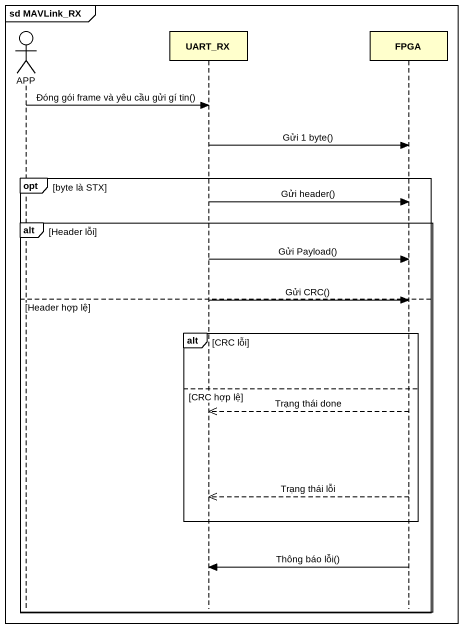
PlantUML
@startuml
mainframe sd MAVLink_RX
hide footbox
actor APP
participant UART_RX
participant FPGA

APP -> UART_RX : Đóng gói frame và yêu cầu gửi gí tin()
UART_RX -> FPGA : Gửi 1 byte()
opt byte là STX
  UART_RX -> FPGA : Gửi header()
  alt Header lỗi
    UART_RX -> FPGA : Gửi Payload()
  else Header hợp lệ
    UART_RX -> FPGA : Gửi CRC()
    alt CRC lỗi
    else CRC hợp lệ
      FPGA -->> UART_RX : Trạng thái done
      FPGA -->> UART_RX : Trạng thái lỗi
    end
    FPGA -> UART_RX : Thông báo lỗi()
  end
end
@enduml
